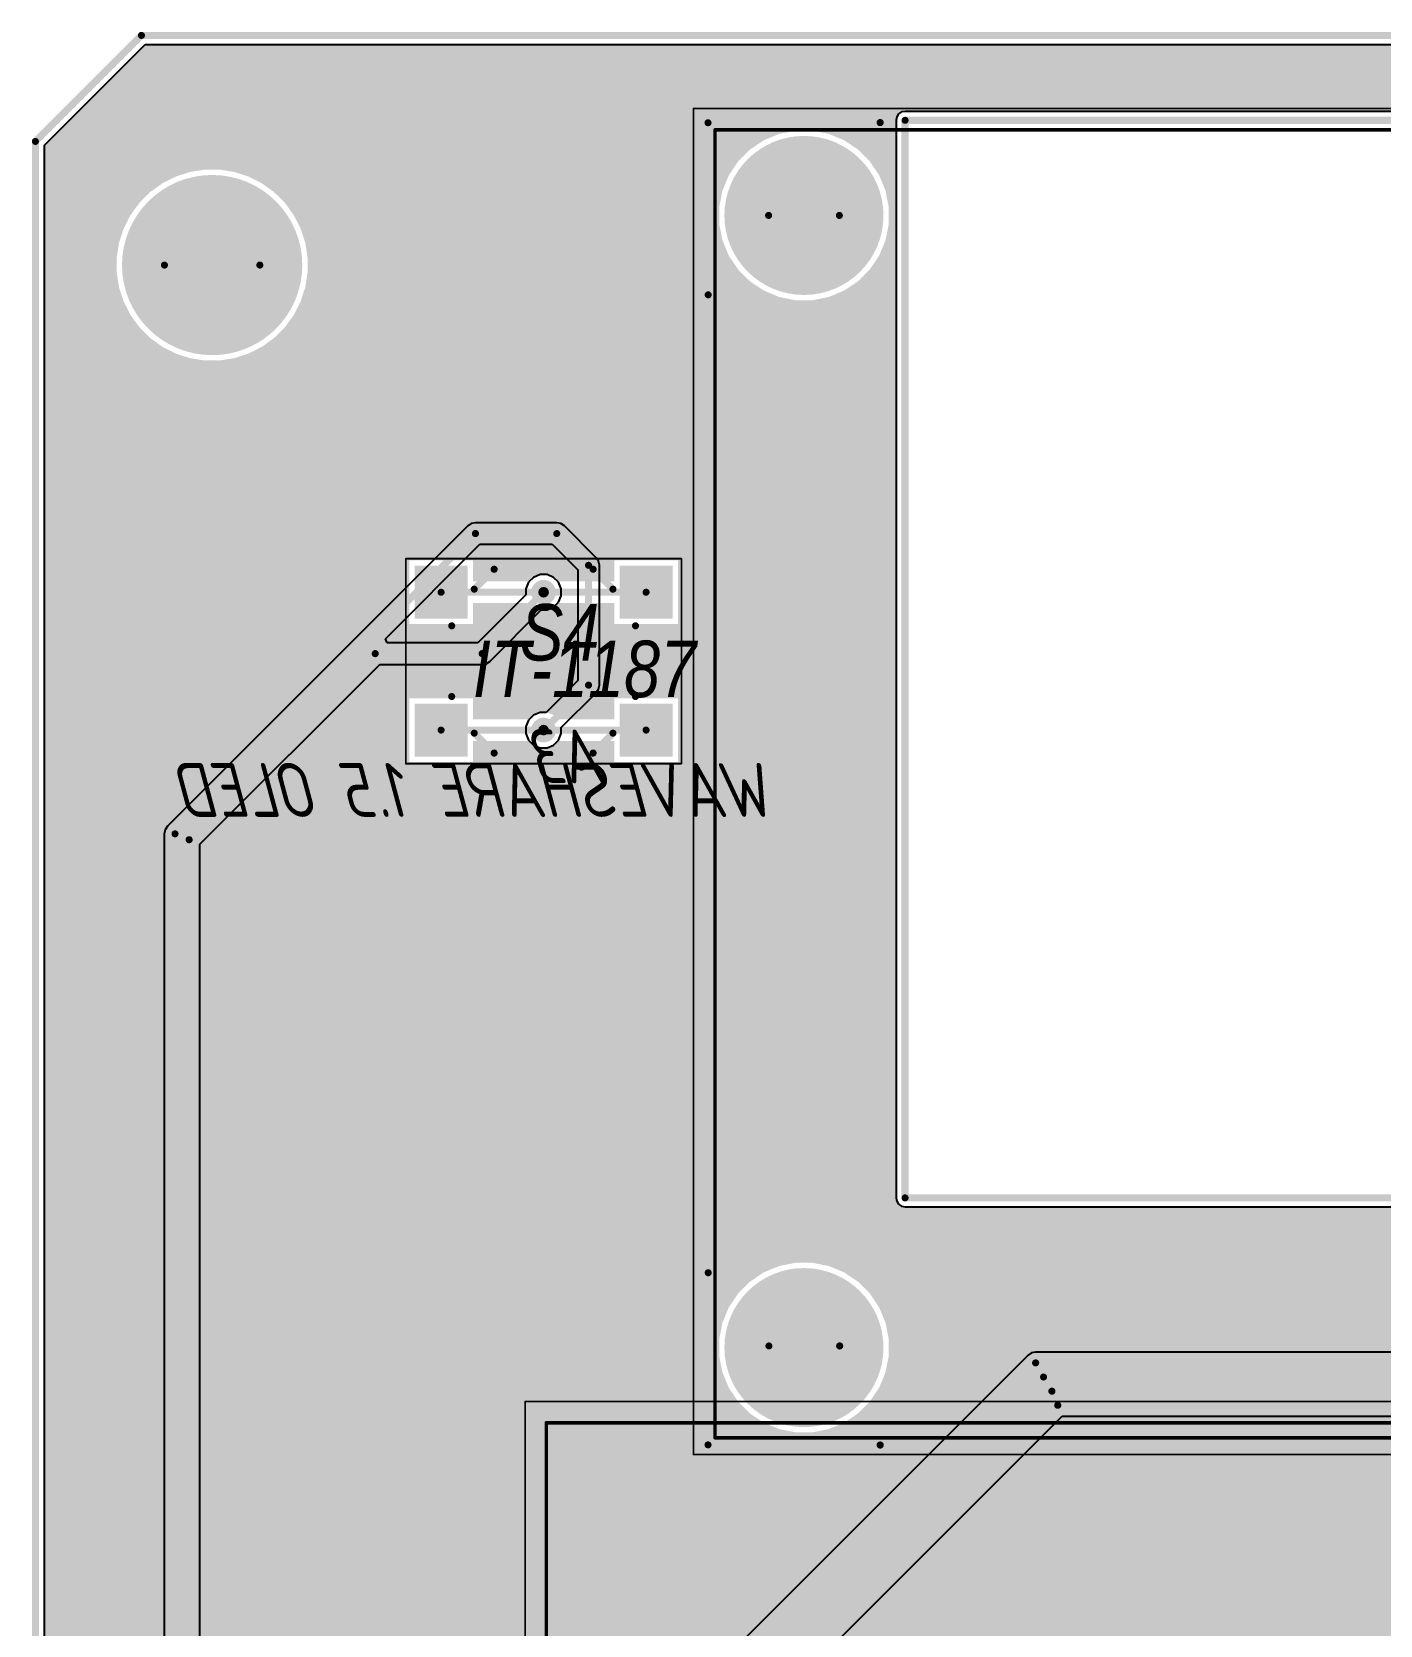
# Model space of a CAD drawing. Header units: inches. Extents: x 0 to 3.28, y 0 to 5.15.
# Drawn here: x 0 to 1.502, y 3.37 to 5.146 of the extents above; entities that cross this region are included whole.
import ezdxf

# ---------------------------------------------------------------- set-up
doc = ezdxf.new("R2010")
doc.units = ezdxf.units.IN
doc.header["$MEASUREMENT"] = 0
for name, color, linetype in [('Bottom Component Outline', 56, 'Continuous'), ('Bottom Courtyard', 56, 'Continuous'), ('Bottom Designator', 56, 'Continuous'), ('Bottom Layer', 5, 'Continuous'), ('Bottom Overlay', 54, 'Continuous'), ('Bottom Solder', 6, 'Continuous'), ('Bottom Value', 56, 'Continuous'), ('Mechanical 1', 6, 'Continuous'), ('Multi-Layer', 9, 'Continuous'), ('Pad Holes', 156, 'Continuous'), ('Top Courtyard', 56, 'Continuous'), ('Top Designator', 56, 'Continuous'), ('Top Layer', 1, 'Continuous'), ('Top Overlay', 2, 'Continuous'), ('Top Paste', 8, 'Continuous'), ('Top Solder', 216, 'Continuous'), ('Top Value', 56, 'Continuous'), ('Via Holes', 16, 'Continuous')]:
    doc.layers.add(name, color=color, linetype=linetype)
doc.styles.add('Arial Narrow_Italic', font='', dxfattribs={"height": 0.2})
doc.styles.add('GOST Type AU_Italic', font='', dxfattribs={"height": 0.2})
doc.styles.get('Arial Narrow_Italic').set_extended_font_data('Arial Narrow', italic=True)
doc.styles.get('GOST Type AU_Italic').set_extended_font_data('GOST Type AU', italic=True)

# ---------------------------------------------------------------- blocks, each defined once
blk = doc.blocks.new('___1187_5')
at = {"layer": 'Top Layer'}
for points in [[(-0.1417, 0.1043), (-0.0866, 0.1043), (-0.0866, 0.0492), (-0.1417, 0.0492)], [(0.0866, 0.1043), (0.1417, 0.1043), (0.1417, 0.0492), (0.0866, 0.0492)], [(-0.1417, -0.0492), (-0.0866, -0.0492), (-0.0866, -0.1043), (-0.1417, -0.1043)], [(0.0866, -0.0492), (0.1417, -0.0492), (0.1417, -0.1043), (0.0866, -0.1043)]]:
    blk.add_hatch(color=1, dxfattribs=at).paths.add_polyline_path(points)
at = {"layer": 'Top Paste'}
for points in [[(-0.1417, 0.1043), (-0.0866, 0.1043), (-0.0866, 0.0492), (-0.1417, 0.0492)], [(0.0866, 0.1043), (0.1417, 0.1043), (0.1417, 0.0492), (0.0866, 0.0492)], [(-0.1417, -0.0492), (-0.0866, -0.0492), (-0.0866, -0.1043), (-0.1417, -0.1043)], [(0.0866, -0.0492), (0.1417, -0.0492), (0.1417, -0.1043), (0.0866, -0.1043)]]:
    blk.add_hatch(color=8, dxfattribs=at).paths.add_polyline_path(points)
at = {"layer": 'Top Solder'}
for points in [[(-0.1437, 0.1063), (-0.0846, 0.1063), (-0.0846, 0.0472), (-0.1437, 0.0472)], [(0.0846, 0.1063), (0.1437, 0.1063), (0.1437, 0.0472), (0.0846, 0.0472)], [(-0.1437, -0.0472), (-0.0846, -0.0472), (-0.0846, -0.1063), (-0.1437, -0.1063)], [(0.0846, -0.0472), (0.1437, -0.0472), (0.1437, -0.1063), (0.0846, -0.1063)]]:
    blk.add_hatch(color=216, dxfattribs=at).paths.add_polyline_path(points)
at = {"layer": 'Top Courtyard', "const_width": 0.00197}
for points in [[(-0.1535, -0.1142), (-0.1535, 0.1142)], [(-0.1535, 0.1142), (0.1535, 0.1142)], [(0.1535, -0.1142), (0.1535, 0.1142)], [(-0.1535, -0.1142), (0.1535, -0.1142)]]:
    blk.add_lwpolyline(points, dxfattribs=at)
at = {"layer": 'Top Courtyard', "const_width": 0.000984}
for points in [[(-0.154, 0.1142, 1), (-0.1531, 0.1142, 1)], [(-0.154, 0.1142, 1), (-0.1531, 0.1142, 1)], [(0.1531, 0.1142, 1), (0.154, 0.1142, 1)], [(0.1531, 0.1142, 1), (0.154, 0.1142, 1)], [(-0.154, -0.1142, 1), (-0.1531, -0.1142, 1)], [(-0.154, -0.1142, 1), (-0.1531, -0.1142, 1)], [(0.1531, -0.1142, 1), (0.154, -0.1142, 1)], [(0.1531, -0.1142, 1), (0.154, -0.1142, 1)]]:
    blk.add_lwpolyline(points, format="xyb", close=True, dxfattribs=at)
at = {"layer": 'Top Overlay', "const_width": 0.00787}
for points in [[(-0.0773, 0.0802), (-0.0551, 0.1024)], [(-0.0551, 0.1024), (0.0551, 0.1024)], [(0.0551, 0.1024), (0.0773, 0.0802)], [(-0.1024, -0.0394), (-0.1024, 0.0394)], [(0.1024, -0.0394), (0.1024, 0.0394)], [(-0.0773, -0.0802), (-0.0551, -0.1024)], [(0.0551, -0.1024), (0.0773, -0.0802)], [(-0.0551, -0.1024), (0.0551, -0.1024)]]:
    blk.add_lwpolyline(points, dxfattribs=at)
at = {"layer": 'Top Overlay', "const_width": 0.00394}
for points in [[(-0.0571, 0.1024, 1), (-0.0531, 0.1024, 1)], [(-0.0571, 0.1024, 1), (-0.0531, 0.1024, 1)], [(0.0531, 0.1024, 1), (0.0571, 0.1024, 1)], [(0.0531, 0.1024, 1), (0.0571, 0.1024, 1)], [(-0.0792, 0.0802, 1), (-0.0753, 0.0802, 1)], [(0.0753, 0.0802, 1), (0.0792, 0.0802, 1)], [(-0.1043, 0.0394, 1), (-0.1004, 0.0394, 1)], [(0.1004, 0.0394, 1), (0.1043, 0.0394, 1)], [(-0.1043, -0.0394, 1), (-0.1004, -0.0394, 1)], [(0.1004, -0.0394, 1), (0.1043, -0.0394, 1)], [(-0.0792, -0.0802, 1), (-0.0753, -0.0802, 1)], [(0.0753, -0.0802, 1), (0.0792, -0.0802, 1)], [(-0.0571, -0.1024, 1), (-0.0531, -0.1024, 1)], [(-0.0571, -0.1024, 1), (-0.0531, -0.1024, 1)], [(0.0531, -0.1024, 1), (0.0571, -0.1024, 1)], [(0.0531, -0.1024, 1), (0.0571, -0.1024, 1)]]:
    blk.add_lwpolyline(points, format="xyb", close=True, dxfattribs=at)
at = {"layer": 'Top Designator', "style": 'Arial Narrow_Italic'}
blk.add_text('S4', height=0.06299, dxfattribs=at).set_placement((-0.0261, 0.0007))
at = {"layer": 'Top Value', "style": 'Arial Narrow_Italic'}
blk.add_text('IT-1187', height=0.06299, dxfattribs=at).set_placement((-0.0788, -0.0401))
blk = doc.blocks.new('1_5_OLED_B_12')
at = {"layer": 'Bottom Layer'}
h = blk.add_hatch(color=5, dxfattribs=at)
edge = h.paths.add_edge_path()
edge.add_arc((0.7776, 0.6308), 0.0866, 0, 360)
h = blk.add_hatch(color=5, dxfattribs=at)
edge = h.paths.add_edge_path()
edge.add_arc((0.7776, -0.6308), 0.0866, 0, 360)
at = {"layer": 'Bottom Solder'}
h = blk.add_hatch(color=6, dxfattribs=at)
edge = h.paths.add_edge_path()
edge.add_arc((0.7776, 0.6308), 0.0886, 0, 360)
h = blk.add_hatch(color=6, dxfattribs=at)
edge = h.paths.add_edge_path()
edge.add_arc((0.7776, -0.6308), 0.0886, 0, 360)
at = {"layer": 'Multi-Layer'}
h = blk.add_hatch(color=9, dxfattribs=at)
edge = h.paths.add_edge_path()
edge.add_arc((0.7776, 0.6308), 0.0866, 0, 360)
h = blk.add_hatch(color=9, dxfattribs=at)
edge = h.paths.add_edge_path()
edge.add_arc((0.7776, -0.6308), 0.0866, 0, 360)
at = {"layer": 'Pad Holes'}
h = blk.add_hatch(color=7, dxfattribs=at)
edge = h.paths.add_edge_path()
edge.add_arc((0.7776, 0.6308), 0.0433, 0, 360)
h = blk.add_hatch(color=7, dxfattribs=at)
edge = h.paths.add_edge_path()
edge.add_arc((0.7776, -0.6308), 0.0433, 0, 360)
at = {"layer": 'Top Layer'}
h = blk.add_hatch(color=1, dxfattribs=at)
edge = h.paths.add_edge_path()
edge.add_arc((0.7776, 0.6308), 0.0866, 0, 360)
h = blk.add_hatch(color=1, dxfattribs=at)
edge = h.paths.add_edge_path()
edge.add_arc((0.7776, -0.6308), 0.0866, 0, 360)
at = {"layer": 'Top Solder'}
h = blk.add_hatch(color=216, dxfattribs=at)
edge = h.paths.add_edge_path()
edge.add_arc((0.7776, 0.6308), 0.0886, 0, 360)
h = blk.add_hatch(color=216, dxfattribs=at)
edge = h.paths.add_edge_path()
edge.add_arc((0.7776, -0.6308), 0.0886, 0, 360)
at = {"layer": 'Bottom Component Outline', "const_width": 0.00394}
for points in [[(0.8766, 0.7313), (-0.8762, 0.7313)], [(0.8766, 0.7313), (0.8766, -0.7262)], [(0.8766, -0.7262), (-0.8762, -0.7262)]]:
    blk.add_lwpolyline(points, dxfattribs=at)
at = {"layer": 'Bottom Component Outline', "const_width": 0.00197}
for points in [[(0.8756, 0.7313, 1), (0.8776, 0.7313, 1)], [(0.8756, 0.7313, 1), (0.8776, 0.7313, 1)], [(0.8756, -0.7262, 1), (0.8776, -0.7262, 1)], [(0.8756, -0.7262, 1), (0.8776, -0.7262, 1)]]:
    blk.add_lwpolyline(points, format="xyb", close=True, dxfattribs=at)
at = {"layer": 'Bottom Courtyard', "const_width": 0.00197}
for points in [[(0.9006, 0.75), (-1.0669, 0.75)], [(0.9006, -0.75), (0.9006, 0.75)], [(0.9006, -0.75), (-1.0669, -0.75)]]:
    blk.add_lwpolyline(points, dxfattribs=at)
at = {"layer": 'Bottom Courtyard', "const_width": 0.000984}
for points in [[(0.9001, 0.75, 1), (0.9011, 0.75, 1)], [(0.9001, 0.75, 1), (0.9011, 0.75, 1)], [(0.9001, -0.75, 1), (0.9011, -0.75, 1)], [(0.9001, -0.75, 1), (0.9011, -0.75, 1)]]:
    blk.add_lwpolyline(points, format="xyb", close=True, dxfattribs=at)
at = {"layer": 'Bottom Overlay', "const_width": 0.00787}
for points in [[(0.8844, 0.7392), (0.6927, 0.7394)], [(0.8844, 0.7392), (0.8843, 0.5474)], [(0.8844, -0.7341), (0.8843, -0.5423)], [(0.8844, -0.7341), (0.6927, -0.7343)]]:
    blk.add_lwpolyline(points, dxfattribs=at)
at = {"layer": 'Bottom Overlay', "const_width": 0.00394}
for points in [[(0.6907, 0.7394, 1), (0.6947, 0.7394, 1)], [(0.8825, 0.7392, 1), (0.8864, 0.7392, 1)], [(0.8825, 0.7392, 1), (0.8864, 0.7392, 1)], [(0.8823, 0.5474, 1), (0.8862, 0.5474, 1)], [(0.8823, -0.5423, 1), (0.8862, -0.5423, 1)], [(0.6907, -0.7343, 1), (0.6947, -0.7343, 1)], [(0.8825, -0.7341, 1), (0.8864, -0.7341, 1)], [(0.8825, -0.7341, 1), (0.8864, -0.7341, 1)]]:
    blk.add_lwpolyline(points, format="xyb", close=True, dxfattribs=at)
at = {"layer": 'Bottom Designator', "style": 'GOST Type AU_Italic', "text_generation_flag": 2}
blk.add_text('A3', height=0.06, rotation=180, dxfattribs=at).set_placement((0.9955, 0.002))
at = {"layer": 'Bottom Value', "style": 'GOST Type AU_Italic', "text_generation_flag": 2}
blk.add_text('WAVESHARE 1.5 OLED', height=0.06, rotation=180, dxfattribs=at).set_placement((0.8064, 0.0394))
blk = doc.blocks.new('LD19_B_13')
at = {"layer": 'Bottom Component Outline', "const_width": 0.00394}
for points in [[(-1.062, 1.062), (1.062, 1.062)], [(-1.062, -0.7598), (-1.062, 1.062)]]:
    blk.add_lwpolyline(points, dxfattribs=at)
at = {"layer": 'Bottom Component Outline', "const_width": 0.00197}
blk.add_lwpolyline([(-1.063, 1.062, 1), (-1.061, 1.062, 1)], format="xyb", close=True, dxfattribs=at)
blk.add_lwpolyline([(-1.063, 1.062, 1), (-1.061, 1.062, 1)], format="xyb", close=True, dxfattribs=at)
at = {"layer": 'Bottom Courtyard', "const_width": 0.00197}
for points in [[(-1.0856, -0.8898), (-1.0856, 1.0856)], [(-1.0856, 1.0856), (1.0856, 1.0856)]]:
    blk.add_lwpolyline(points, dxfattribs=at)
at = {"layer": 'Bottom Courtyard', "const_width": 0.000984}
blk.add_lwpolyline([(-1.0861, 1.0856, 1), (-1.0851, 1.0856, 1)], format="xyb", close=True, dxfattribs=at)
blk.add_lwpolyline([(-1.0861, 1.0856, 1), (-1.0851, 1.0856, 1)], format="xyb", close=True, dxfattribs=at)

msp = doc.modelspace()

# ---------------------------------------------------------------- hatches: boundary and pattern name
at = {"layer": 'Bottom Layer'}
h = msp.add_hatch(color=5, dxfattribs=at)
edge = h.paths.add_edge_path()
edge.add_arc((0.2008, 4.8858), 0.0984, 0, 360)
h = msp.add_hatch(color=5, dxfattribs=at)
edge = h.paths.add_edge_path()
edge.add_arc((0.57, 4.5212), 0.0118, 0, 360)
h = msp.add_hatch(color=5, dxfattribs=at)
edge = h.paths.add_edge_path()
edge.add_arc((0.57, 4.3676), 0.0118, 0, 360)
at = {"layer": 'Bottom Solder'}
h = msp.add_hatch(color=6, dxfattribs=at)
edge = h.paths.add_edge_path()
edge.add_arc((0.2008, 4.8858), 0.1004, 0, 360)
h = msp.add_hatch(color=6, dxfattribs=at)
edge = h.paths.add_edge_path()
edge.add_arc((0.57, 4.5212), 0.0138, 0, 360)
h = msp.add_hatch(color=6, dxfattribs=at)
edge = h.paths.add_edge_path()
edge.add_arc((0.57, 4.3676), 0.0138, 0, 360)
at = {"layer": 'Multi-Layer'}
h = msp.add_hatch(color=9, dxfattribs=at)
edge = h.paths.add_edge_path()
edge.add_arc((0.2008, 4.8858), 0.0984, 0, 360)
at = {"layer": 'Pad Holes'}
h = msp.add_hatch(color=7, dxfattribs=at)
edge = h.paths.add_edge_path()
edge.add_arc((0.2008, 4.8858), 0.0531, 0, 360)
at = {"layer": 'Top Layer'}
h = msp.add_hatch(color=1, dxfattribs=at)
h.paths.add_polyline_path([(3.2616, 5.0195), (3.2616, 0.1262), (3.1494, 0.014), (0.1262, 0.014), (0.014, 0.1262), (0.014, 5.0195), (0.1262, 5.1317), (3.1494, 5.1317)])
h.paths.add_polyline_path([(2.8071, 5.0423), (2.7362, 5.0423), (2.7362, 5.027), (2.5787, 5.027), (2.5787, 5.0423), (2.5079, 5.0423), (2.5079, 4.9773), (2.5029, 4.9763), (2.4989, 4.9859), (2.4886, 5.0013), (2.4754, 5.0145), (2.4599, 5.0248), (2.4427, 5.032), (2.4245, 5.0356), (2.4059, 5.0356), (2.3876, 5.032), (2.3704, 5.0248), (2.3549, 5.0145), (2.3418, 5.0013), (2.3314, 4.9859), (2.3243, 4.9687), (2.3207, 4.9504), (2.3207, 4.9318), (2.3243, 4.9135), (2.3314, 4.8963), (2.3418, 4.8809), (2.3549, 4.8677), (2.3704, 4.8574), (2.3876, 4.8502), (2.4059, 4.8466), (2.4245, 4.8466), (2.4427, 4.8502), (2.4599, 4.8574), (2.4754, 4.8677), (2.4886, 4.8809), (2.4989, 4.8963), (2.506, 4.9135), (2.5097, 4.9318), (2.5097, 4.9504), (2.5063, 4.9671), (2.5091, 4.9707), (2.5103, 4.9715), (2.5787, 4.9715), (2.5787, 4.9868), (2.7362, 4.9868), (2.7362, 4.9715), (2.8071, 4.9715)], flags=0)
h.paths.add_polyline_path([(2.8071, 4.8888), (2.7362, 4.8888), (2.7362, 4.8654), (2.5787, 4.8654), (2.5787, 4.8888), (2.5079, 4.8888), (2.5079, 4.8179), (2.5787, 4.8179), (2.5787, 4.8413), (2.7362, 4.8413), (2.7362, 4.8179), (2.8071, 4.8179), (2.8071, 4.8386), (2.8121, 4.8402), (2.8156, 4.8367), (2.8229, 4.8337), (2.8307, 4.8337), (2.8379, 4.8367), (2.8435, 4.8422), (2.8465, 4.8494), (2.8465, 4.8573), (2.8435, 4.8645), (2.8379, 4.87), (2.8307, 4.873), (2.8229, 4.873), (2.8156, 4.87), (2.8121, 4.8665), (2.8071, 4.8681)], flags=0)
h.paths.add_polyline_path([(0.8694, 5.0356), (0.8507, 5.0356), (0.8325, 5.032), (0.8153, 5.0248), (0.7998, 5.0145), (0.7867, 5.0013), (0.7763, 4.9859), (0.7692, 4.9687), (0.7656, 4.9504), (0.7656, 4.9318), (0.7692, 4.9135), (0.7763, 4.8963), (0.7867, 4.8809), (0.7998, 4.8677), (0.8153, 4.8574), (0.8325, 4.8502), (0.8507, 4.8466), (0.8694, 4.8466), (0.8876, 4.8502), (0.9048, 4.8574), (0.9203, 4.8677), (0.9334, 4.8809), (0.9438, 4.8963), (0.9509, 4.9135), (0.9545, 4.9318), (0.9545, 4.9504), (0.9509, 4.9687), (0.9438, 4.9859), (0.9334, 5.0013), (0.9203, 5.0145), (0.9048, 5.0248), (0.8876, 5.032)], flags=0)
h.paths.add_polyline_path([(3.0832, 4.9921), (3.0664, 4.9921), (3.0499, 4.9895), (3.034, 4.9843), (3.0191, 4.9767), (3.0056, 4.9669), (2.9937, 4.9551), (2.9839, 4.9415), (2.9763, 4.9266), (2.9711, 4.9107), (2.9685, 4.8942), (2.9685, 4.8775), (2.9711, 4.8609), (2.9763, 4.845), (2.9839, 4.8301), (2.9937, 4.8166), (3.0056, 4.8047), (3.0191, 4.7949), (3.034, 4.7873), (3.0499, 4.7821), (3.0664, 4.7795), (3.0832, 4.7795), (3.0997, 4.7821), (3.1156, 4.7873), (3.1305, 4.7949), (3.1441, 4.8047), (3.1559, 4.8166), (3.1657, 4.8301), (3.1733, 4.845), (3.1785, 4.8609), (3.1811, 4.8775), (3.1811, 4.8942), (3.1785, 4.9107), (3.1733, 4.9266), (3.1657, 4.9415), (3.1559, 4.9551), (3.1441, 4.9669), (3.1305, 4.9767), (3.1156, 4.9843), (3.0997, 4.9895)], flags=0)
h.paths.add_polyline_path([(0.2092, 4.9921), (0.1924, 4.9921), (0.1759, 4.9895), (0.16, 4.9843), (0.1451, 4.9767), (0.1315, 4.9669), (0.1197, 4.9551), (0.1099, 4.9415), (0.1023, 4.9266), (0.0971, 4.9107), (0.0945, 4.8942), (0.0945, 4.8775), (0.0971, 4.8609), (0.1023, 4.845), (0.1099, 4.8301), (0.1197, 4.8166), (0.1315, 4.8047), (0.1451, 4.7949), (0.16, 4.7873), (0.1759, 4.7821), (0.1924, 4.7795), (0.2092, 4.7795), (0.2257, 4.7821), (0.2416, 4.7873), (0.2565, 4.7949), (0.27, 4.8047), (0.2819, 4.8166), (0.2917, 4.8301), (0.2993, 4.845), (0.3045, 4.8609), (0.3071, 4.8775), (0.3071, 4.8942), (0.3045, 4.9107), (0.2993, 4.9266), (0.2917, 4.9415), (0.2819, 4.9551), (0.27, 4.9669), (0.2565, 4.9767), (0.2416, 4.9843), (0.2257, 4.9895)], flags=0)
h.paths.add_polyline_path([(2.8071, 4.5566), (2.7362, 4.5566), (2.7362, 4.5412), (2.5787, 4.5412), (2.5787, 4.5566), (2.5079, 4.5566), (2.5079, 4.4857), (2.5787, 4.4857), (2.5787, 4.5011), (2.7362, 4.5011), (2.7362, 4.4857), (2.7516, 4.4857), (2.7516, 4.4518), (2.752, 4.4498), (2.752, 4.4479), (2.7527, 4.446), (2.7531, 4.4441), (2.7542, 4.4424), (2.755, 4.4406), (2.7564, 4.4392), (2.7575, 4.4376), (2.7591, 4.4365), (2.7605, 4.4351), (2.7623, 4.4343), (2.764, 4.4332), (2.7659, 4.4328), (2.7677, 4.4321), (2.7697, 4.4321), (2.7717, 4.4317), (2.7736, 4.4321), (2.7756, 4.4321), (2.7774, 4.4328), (2.7793, 4.4332), (2.781, 4.4343), (2.7828, 4.4351), (2.7842, 4.4365), (2.7858, 4.4376), (2.7869, 4.4392), (2.7883, 4.4406), (2.7891, 4.4424), (2.7902, 4.4441), (2.7906, 4.446), (2.7913, 4.4479), (2.7913, 4.4498), (2.7917, 4.4518), (2.7917, 4.4857), (2.8071, 4.4857)], flags=0)
h.paths.add_polyline_path([(0.7196, 4.5566), (0.6487, 4.5566), (0.6487, 4.5332), (0.5858, 4.5332), (0.5812, 4.5378), (0.5739, 4.5408), (0.5661, 4.5408), (0.5588, 4.5378), (0.5542, 4.5332), (0.4913, 4.5332), (0.4913, 4.5566), (0.4204, 4.5566), (0.4204, 4.4857), (0.4913, 4.4857), (0.4913, 4.5091), (0.5542, 4.5091), (0.5588, 4.5045), (0.5661, 4.5015), (0.5739, 4.5015), (0.5812, 4.5045), (0.5858, 4.5091), (0.6487, 4.5091), (0.6487, 4.4857), (0.7196, 4.4857)], flags=0)
h.paths.add_polyline_path([(2.8071, 4.4031), (2.7362, 4.4031), (2.7362, 4.3797), (2.5787, 4.3797), (2.5787, 4.4031), (2.5079, 4.4031), (2.5079, 4.3322), (2.5787, 4.3322), (2.5787, 4.3556), (2.7362, 4.3556), (2.7362, 4.3322), (2.8071, 4.3322), (2.8071, 4.3529), (2.8121, 4.3545), (2.8156, 4.3509), (2.8229, 4.3479), (2.8307, 4.3479), (2.8379, 4.3509), (2.8435, 4.3565), (2.8465, 4.3637), (2.8465, 4.3715), (2.8435, 4.3788), (2.8379, 4.3843), (2.8307, 4.3873), (2.8229, 4.3873), (2.8156, 4.3843), (2.8121, 4.3808), (2.8071, 4.3823)], flags=0)
h.paths.add_polyline_path([(0.7196, 4.4031), (0.6487, 4.4031), (0.6487, 4.3797), (0.5858, 4.3797), (0.5812, 4.3843), (0.5739, 4.3873), (0.5661, 4.3873), (0.5588, 4.3843), (0.5542, 4.3797), (0.4913, 4.3797), (0.4913, 4.4031), (0.4204, 4.4031), (0.4204, 4.3322), (0.4913, 4.3322), (0.4913, 4.3556), (0.5542, 4.3556), (0.5588, 4.3509), (0.5661, 4.3479), (0.5739, 4.3479), (0.5812, 4.3509), (0.5858, 4.3556), (0.6487, 4.3556), (0.6487, 4.3322), (0.7196, 4.3322)], flags=0)
h.paths.add_polyline_path([(2.8071, 4.0709), (2.7362, 4.0709), (2.7362, 4.0555), (2.5787, 4.0555), (2.5787, 4.0709), (2.5079, 4.0709), (2.5079, 4), (2.5787, 4), (2.5787, 4.0154), (2.7362, 4.0154), (2.7362, 4), (2.7516, 4), (2.7516, 3.966), (2.752, 3.9641), (2.752, 3.9621), (2.7527, 3.9603), (2.7531, 3.9584), (2.7542, 3.9567), (2.755, 3.9549), (2.7564, 3.9535), (2.7575, 3.9519), (2.7591, 3.9508), (2.7605, 3.9494), (2.7623, 3.9486), (2.764, 3.9475), (2.7659, 3.9471), (2.7677, 3.9464), (2.7697, 3.9464), (2.7717, 3.946), (2.7736, 3.9464), (2.7756, 3.9464), (2.7774, 3.9471), (2.7793, 3.9475), (2.781, 3.9486), (2.7828, 3.9494), (2.7842, 3.9508), (2.7858, 3.9519), (2.7869, 3.9535), (2.7883, 3.9549), (2.7891, 3.9567), (2.7902, 3.9584), (2.7906, 3.9603), (2.7913, 3.9621), (2.7913, 3.9641), (2.7917, 3.966), (2.7917, 4), (2.8071, 4)], flags=0)
h.paths.add_polyline_path([(2.8071, 3.9173), (2.7362, 3.9173), (2.7362, 3.8939), (2.5787, 3.8939), (2.5787, 3.9173), (2.5079, 3.9173), (2.5079, 3.8465), (2.5787, 3.8465), (2.5787, 3.8698), (2.7362, 3.8698), (2.7362, 3.8465), (2.8071, 3.8465), (2.8071, 3.8672), (2.8121, 3.8687), (2.8156, 3.8652), (2.8229, 3.8622), (2.8307, 3.8622), (2.8379, 3.8652), (2.8435, 3.8707), (2.8465, 3.878), (2.8465, 3.8858), (2.8435, 3.893), (2.8379, 3.8986), (2.8307, 3.9016), (2.8229, 3.9016), (2.8156, 3.8986), (2.8121, 3.895), (2.8071, 3.8966)], flags=0)
h.paths.add_polyline_path([(2.3033, 5.0571), (0.9726, 5.0571), (0.9688, 5.0564), (0.9655, 5.0542), (0.9634, 5.0509), (0.9626, 5.0471), (0.9626, 3.8463), (0.9634, 3.8425), (0.9655, 3.8392), (0.9688, 3.837), (0.9726, 3.8363), (2.3033, 3.8363), (2.3072, 3.837), (2.3104, 3.8392), (2.3126, 3.8425), (2.3134, 3.8463), (2.3134, 5.0471), (2.3126, 5.0509), (2.3104, 5.0542), (2.3072, 5.0564)], flags=0)
h.paths.add_polyline_path([(2.4245, 3.774), (2.4059, 3.774), (2.3876, 3.7704), (2.3704, 3.7633), (2.3549, 3.7529), (2.3418, 3.7398), (2.3314, 3.7243), (2.3243, 3.7071), (2.3207, 3.6888), (2.3207, 3.6702), (2.3243, 3.652), (2.3314, 3.6348), (2.3418, 3.6193), (2.3549, 3.6061), (2.3704, 3.5958), (2.3876, 3.5887), (2.4059, 3.585), (2.4245, 3.585), (2.4427, 3.5887), (2.4599, 3.5958), (2.4754, 3.6061), (2.4886, 3.6193), (2.4989, 3.6348), (2.506, 3.652), (2.5097, 3.6702), (2.5097, 3.6888), (2.506, 3.7071), (2.4989, 3.7243), (2.4886, 3.7398), (2.4754, 3.7529), (2.4599, 3.7633), (2.4427, 3.7704)], flags=0)
h.paths.add_polyline_path([(0.8694, 3.774), (0.8507, 3.774), (0.8325, 3.7704), (0.8153, 3.7633), (0.7998, 3.7529), (0.7867, 3.7398), (0.7763, 3.7243), (0.7692, 3.7071), (0.7656, 3.6888), (0.7656, 3.6702), (0.7692, 3.652), (0.7763, 3.6348), (0.7867, 3.6193), (0.7998, 3.6061), (0.8153, 3.5958), (0.8325, 3.5887), (0.8507, 3.585), (0.8694, 3.585), (0.8876, 3.5887), (0.9048, 3.5958), (0.9203, 3.6061), (0.9334, 3.6193), (0.9438, 3.6348), (0.9509, 3.652), (0.9545, 3.6702), (0.9545, 3.6888), (0.9509, 3.7071), (0.9438, 3.7243), (0.9334, 3.7398), (0.9203, 3.7529), (0.9048, 3.7633), (0.8876, 3.7704)], flags=0)
h.paths.add_polyline_path([(1.6434, 3.5613), (1.6266, 3.5613), (1.6101, 3.5587), (1.5942, 3.5535), (1.5793, 3.5459), (1.5658, 3.5361), (1.5539, 3.5242), (1.5441, 3.5107), (1.5365, 3.4958), (1.5313, 3.4799), (1.5287, 3.4634), (1.5287, 3.4466), (1.5313, 3.4301), (1.5365, 3.4142), (1.5441, 3.3993), (1.5539, 3.3858), (1.5658, 3.3739), (1.5793, 3.3641), (1.5942, 3.3565), (1.6101, 3.3513), (1.6266, 3.3487), (1.6434, 3.3487), (1.6599, 3.3513), (1.6758, 3.3565), (1.6907, 3.3641), (1.7042, 3.3739), (1.7161, 3.3858), (1.7259, 3.3993), (1.7335, 3.4142), (1.7387, 3.4301), (1.7413, 3.4466), (1.7413, 3.4634), (1.7387, 3.4799), (1.7335, 3.4958), (1.7259, 3.5107), (1.7161, 3.5242), (1.7042, 3.5361), (1.6907, 3.5459), (1.6758, 3.5535), (1.6599, 3.5587)], flags=0)
h.paths.add_polyline_path([(2.1906, 3.3287), (1.085, 3.3287), (1.0845, 3.3286), (1.084, 3.3287), (1.0611, 3.3264), (1.0606, 3.3263), (1.0601, 3.3263), (1.0376, 3.3218), (1.0371, 3.3216), (1.0366, 3.3215), (1.0146, 3.3149), (1.0142, 3.3146), (1.0137, 3.3145), (0.9924, 3.3057), (0.992, 3.3054), (0.9915, 3.3053), (0.9713, 3.2945), (0.9709, 3.2941), (0.9704, 3.294), (0.9513, 3.2812), (0.951, 3.2808), (0.9505, 3.2806), (0.9327, 3.266), (0.9324, 3.2656), (0.932, 3.2653), (0.9158, 3.2491), (0.9155, 3.2487), (0.9151, 3.2484), (0.9005, 3.2306), (0.9003, 3.2301), (0.8999, 3.2298), (0.8871, 3.2107), (0.887, 3.2102), (0.8866, 3.2098), (0.8758, 3.1896), (0.8757, 3.1891), (0.8754, 3.1887), (0.8666, 3.1674), (0.8665, 3.1669), (0.8662, 3.1665), (0.8596, 3.1445), (0.8595, 3.144), (0.8593, 3.1435), (0.8548, 3.121), (0.8548, 3.1205), (0.8547, 3.12), (0.8524, 3.0971), (0.8525, 3.0966), (0.8524, 3.0961), (0.8524, 3.0846), (0.8524, 2.002), (0.8524, 1.9905), (0.8525, 1.99), (0.8524, 1.9895), (0.8547, 1.9666), (0.8548, 1.9661), (0.8548, 1.9656), (0.8593, 1.9431), (0.8595, 1.9426), (0.8596, 1.9421), (0.8662, 1.9201), (0.8665, 1.9197), (0.8666, 1.9192), (0.8754, 1.898), (0.8757, 1.8975), (0.8758, 1.8971), (0.8866, 1.8768), (0.887, 1.8764), (0.8871, 1.8759), (0.8999, 1.8568), (0.9003, 1.8565), (0.9005, 1.856), (0.9151, 1.8383), (0.9155, 1.8379), (0.9158, 1.8375), (0.932, 1.8213), (0.9324, 1.821), (0.9327, 1.8206), (0.9505, 1.806), (0.951, 1.8058), (0.9513, 1.8054), (0.9704, 1.7927), (0.9709, 1.7925), (0.9713, 1.7921), (0.9915, 1.7813), (0.992, 1.7812), (0.9924, 1.7809), (1.0137, 1.7721), (1.0142, 1.772), (1.0146, 1.7718), (1.0366, 1.7651), (1.0371, 1.765), (1.0376, 1.7648), (1.0601, 1.7604), (1.0606, 1.7604), (1.0611, 1.7602), (1.084, 1.758), (1.0845, 1.758), (1.085, 1.7579), (2.1906, 1.7579), (2.1911, 1.758), (2.1916, 1.758), (2.2145, 1.7602), (2.215, 1.7604), (2.2155, 1.7604), (2.238, 1.7648), (2.2385, 1.765), (2.239, 1.7651), (2.261, 1.7718), (2.2614, 1.772), (2.2619, 1.7721), (2.2832, 1.7809), (2.2836, 1.7812), (2.284, 1.7813), (2.3043, 1.7921), (2.3047, 1.7925), (2.3052, 1.7927), (2.3243, 1.8054), (2.3246, 1.8058), (2.3251, 1.806), (2.3428, 1.8206), (2.3432, 1.821), (2.3436, 1.8213), (2.3598, 1.8375), (2.3601, 1.8379), (2.3605, 1.8383), (2.3751, 1.856), (2.3753, 1.8565), (2.3757, 1.8568), (2.3884, 1.8759), (2.3886, 1.8764), (2.389, 1.8768), (2.3998, 1.8971), (2.3999, 1.8975), (2.4002, 1.898), (2.409, 1.9192), (2.4091, 1.9197), (2.4093, 1.9201), (2.416, 1.9421), (2.4161, 1.9426), (2.4163, 1.9431), (2.4207, 1.9656), (2.4207, 1.9661), (2.4209, 1.9666), (2.4231, 1.9895), (2.4231, 1.99), (2.4232, 1.9905), (2.4232, 2.002), (2.4232, 3.0846), (2.4232, 3.0961), (2.4231, 3.0966), (2.4231, 3.0971), (2.4209, 3.12), (2.4207, 3.1205), (2.4207, 3.121), (2.4163, 3.1435), (2.4161, 3.144), (2.416, 3.1445), (2.4093, 3.1665), (2.4091, 3.1669), (2.409, 3.1674), (2.4002, 3.1887), (2.3999, 3.1891), (2.3998, 3.1896), (2.389, 3.2098), (2.3886, 3.2102), (2.3884, 3.2107), (2.3757, 3.2298), (2.3753, 3.2301), (2.3751, 3.2306), (2.3605, 3.2484), (2.3601, 3.2487), (2.3598, 3.2491), (2.3436, 3.2653), (2.3432, 3.2656), (2.3428, 3.266), (2.3251, 3.2806), (2.3246, 3.2808), (2.3243, 3.2812), (2.3052, 3.294), (2.3047, 3.2941), (2.3043, 3.2945), (2.284, 3.3053), (2.2836, 3.3054), (2.2832, 3.3057), (2.2619, 3.3145), (2.2614, 3.3146), (2.261, 3.3149), (2.239, 3.3215), (2.2385, 3.3216), (2.238, 3.3218), (2.2155, 3.3263), (2.215, 3.3263), (2.2145, 3.3264), (2.1916, 3.3287), (2.1911, 3.3286)], flags=0)
h.paths.add_polyline_path([(2.5646, 2.3047), (2.5479, 2.3047), (2.5314, 2.3021), (2.5155, 2.2969), (2.5005, 2.2893), (2.487, 2.2795), (2.4752, 2.2677), (2.4653, 2.2541), (2.4577, 2.2392), (2.4526, 2.2233), (2.45, 2.2068), (2.45, 2.1901), (2.4526, 2.1735), (2.4577, 2.1576), (2.4653, 2.1427), (2.4752, 2.1292), (2.487, 2.1173), (2.5005, 2.1075), (2.5155, 2.0999), (2.5314, 2.0947), (2.5479, 2.0921), (2.5646, 2.0921), (2.5812, 2.0947), (2.5971, 2.0999), (2.612, 2.1075), (2.6255, 2.1173), (2.6373, 2.1292), (2.6472, 2.1427), (2.6548, 2.1576), (2.6599, 2.1735), (2.6626, 2.1901), (2.6626, 2.2068), (2.6599, 2.2233), (2.6548, 2.2392), (2.6472, 2.2541), (2.6373, 2.2677), (2.6255, 2.2795), (2.612, 2.2893), (2.5971, 2.2969), (2.5812, 2.3021)], flags=0)
h.paths.add_polyline_path([(0.7221, 2.3047), (0.7054, 2.3047), (0.6888, 2.3021), (0.6729, 2.2969), (0.658, 2.2893), (0.6445, 2.2795), (0.6327, 2.2677), (0.6228, 2.2541), (0.6152, 2.2392), (0.6101, 2.2233), (0.6074, 2.2068), (0.6074, 2.1901), (0.6101, 2.1735), (0.6152, 2.1576), (0.6228, 2.1427), (0.6327, 2.1292), (0.6445, 2.1173), (0.658, 2.1075), (0.6729, 2.0999), (0.6888, 2.0947), (0.7054, 2.0921), (0.7221, 2.0921), (0.7386, 2.0947), (0.7545, 2.0999), (0.7695, 2.1075), (0.783, 2.1173), (0.7948, 2.1292), (0.8047, 2.1427), (0.8123, 2.1576), (0.8174, 2.1735), (0.82, 2.1901), (0.82, 2.2068), (0.8174, 2.2233), (0.8123, 2.2392), (0.8047, 2.2541), (0.7948, 2.2677), (0.783, 2.2795), (0.7695, 2.2893), (0.7545, 2.2969), (0.7386, 2.3021)], flags=0)
h.paths.add_polyline_path([(2.4335, 1.626), (2.4149, 1.626), (2.3967, 1.6224), (2.3795, 1.6152), (2.364, 1.6049), (2.3508, 1.5917), (2.3405, 1.5763), (2.3334, 1.5591), (2.3297, 1.5408), (2.3297, 1.5222), (2.3334, 1.5039), (2.3405, 1.4867), (2.3508, 1.4713), (2.364, 1.4581), (2.3795, 1.4478), (2.3967, 1.4406), (2.4149, 1.437), (2.4335, 1.437), (2.4518, 1.4406), (2.469, 1.4478), (2.4844, 1.4581), (2.4976, 1.4713), (2.5079, 1.4867), (2.5151, 1.5039), (2.5187, 1.5222), (2.5187, 1.5408), (2.5151, 1.5591), (2.5079, 1.5763), (2.4976, 1.5917), (2.4844, 1.6049), (2.469, 1.6152), (2.4518, 1.6224)], flags=0)
h.paths.add_polyline_path([(1.528, 1.5945), (1.5094, 1.5945), (1.4911, 1.5909), (1.4739, 1.5837), (1.4585, 1.5734), (1.4453, 1.5602), (1.435, 1.5448), (1.4278, 1.5276), (1.4242, 1.5093), (1.4242, 1.4907), (1.4278, 1.4724), (1.435, 1.4552), (1.4453, 1.4398), (1.4585, 1.4266), (1.4739, 1.4163), (1.4911, 1.4091), (1.5094, 1.4055), (1.528, 1.4055), (1.5463, 1.4091), (1.5635, 1.4163), (1.5789, 1.4266), (1.5913, 1.439), (1.5963, 1.4379), (1.5963, 1.4272), (1.5969, 1.4241), (1.5987, 1.4215), (1.6013, 1.4197), (1.6043, 1.4191), (1.6732, 1.4191), (1.6763, 1.4197), (1.6789, 1.4215), (1.7626, 1.5051), (1.7643, 1.5078), (1.7649, 1.5108), (1.7643, 1.5139), (1.7626, 1.5165), (1.6986, 1.5805), (1.696, 1.5822), (1.6929, 1.5828), (1.6898, 1.5822), (1.6872, 1.5805), (1.6179, 1.5112), (1.6125, 1.5128), (1.6096, 1.5276), (1.6024, 1.5448), (1.5921, 1.5602), (1.5789, 1.5734), (1.5635, 1.5837), (1.5463, 1.5909)], flags=0)
h.paths.add_polyline_path([(1.528, 0.6102), (1.5094, 0.6102), (1.4911, 0.6066), (1.4739, 0.5995), (1.4585, 0.5891), (1.4453, 0.576), (1.435, 0.5605), (1.4278, 0.5433), (1.4242, 0.5251), (1.4242, 0.5064), (1.4278, 0.4882), (1.435, 0.471), (1.4453, 0.4555), (1.4585, 0.4424), (1.4739, 0.432), (1.4911, 0.4249), (1.5094, 0.4213), (1.528, 0.4213), (1.5463, 0.4249), (1.5635, 0.432), (1.5789, 0.4424), (1.5921, 0.4555), (1.6024, 0.471), (1.6096, 0.4882), (1.6132, 0.5064), (1.6132, 0.5251), (1.6096, 0.5433), (1.6024, 0.5605), (1.5921, 0.576), (1.5789, 0.5891), (1.5635, 0.5995), (1.5463, 0.6066)], flags=0)
h.paths.add_polyline_path([(3.0832, 0.3071), (3.0664, 0.3071), (3.0499, 0.3045), (3.034, 0.2993), (3.0191, 0.2917), (3.0056, 0.2819), (2.9937, 0.27), (2.9839, 0.2565), (2.9763, 0.2416), (2.9711, 0.2257), (2.9685, 0.2092), (2.9685, 0.1924), (2.9711, 0.1759), (2.9763, 0.16), (2.9839, 0.1451), (2.9937, 0.1315), (3.0056, 0.1197), (3.0191, 0.1099), (3.034, 0.1023), (3.0499, 0.0971), (3.0664, 0.0945), (3.0832, 0.0945), (3.0997, 0.0971), (3.1156, 0.1023), (3.1305, 0.1099), (3.1441, 0.1197), (3.1559, 0.1315), (3.1657, 0.1451), (3.1733, 0.16), (3.1785, 0.1759), (3.1811, 0.1924), (3.1811, 0.2092), (3.1785, 0.2257), (3.1733, 0.2416), (3.1657, 0.2565), (3.1559, 0.27), (3.1441, 0.2819), (3.1305, 0.2917), (3.1156, 0.2993), (3.0997, 0.3045)], flags=0)
h.paths.add_polyline_path([(0.2092, 0.3071), (0.1924, 0.3071), (0.1759, 0.3045), (0.16, 0.2993), (0.1451, 0.2917), (0.1315, 0.2819), (0.1197, 0.27), (0.1099, 0.2565), (0.1023, 0.2416), (0.0971, 0.2257), (0.0945, 0.2092), (0.0945, 0.1924), (0.0971, 0.1759), (0.1023, 0.16), (0.1099, 0.1451), (0.1197, 0.1315), (0.1315, 0.1197), (0.1451, 0.1099), (0.16, 0.1023), (0.1759, 0.0971), (0.1924, 0.0945), (0.2092, 0.0945), (0.2257, 0.0971), (0.2416, 0.1023), (0.2565, 0.1099), (0.27, 0.1197), (0.2819, 0.1315), (0.2917, 0.1451), (0.2993, 0.16), (0.3045, 0.1759), (0.3071, 0.1924), (0.3071, 0.2092), (0.3045, 0.2257), (0.2993, 0.2416), (0.2917, 0.2565), (0.2819, 0.27), (0.27, 0.2819), (0.2565, 0.2917), (0.2416, 0.2993), (0.2257, 0.3045)], flags=0)
h = msp.add_hatch(color=1, dxfattribs=at)
edge = h.paths.add_edge_path()
edge.add_arc((0.2008, 4.8858), 0.0984, 0, 360)
h = msp.add_hatch(color=1, dxfattribs=at)
edge = h.paths.add_edge_path()
edge.add_arc((0.57, 4.5212), 0.0118, 0, 360)
h = msp.add_hatch(color=1, dxfattribs=at)
edge = h.paths.add_edge_path()
edge.add_arc((0.57, 4.3676), 0.0118, 0, 360)
at = {"layer": 'Top Solder'}
h = msp.add_hatch(color=216, dxfattribs=at)
edge = h.paths.add_edge_path()
edge.add_arc((0.2008, 4.8858), 0.1004, 0, 360)
h = msp.add_hatch(color=216, dxfattribs=at)
edge = h.paths.add_edge_path()
edge.add_arc((0.57, 4.5212), 0.0138, 0, 360)
h = msp.add_hatch(color=216, dxfattribs=at)
edge = h.paths.add_edge_path()
edge.add_arc((0.57, 4.3676), 0.0138, 0, 360)
at = {"layer": 'Via Holes'}
h = msp.add_hatch(color=7, dxfattribs=at)
edge = h.paths.add_edge_path()
edge.add_arc((0.57, 4.5212), 0.00591, 0, 360)
h = msp.add_hatch(color=7, dxfattribs=at)
edge = h.paths.add_edge_path()
edge.add_arc((0.57, 4.3676), 0.00591, 0, 360)

# ---------------------------------------------------------------- linework, layer by layer
at = {"layer": 'Bottom Layer'}
for p, q in [((0.014, 5.0195), (0.1262, 5.1317)), ((0.1262, 5.1317), (2.302, 5.1317)), ((0.9634, 5.0509), (0.9626, 5.0471)), ((0.9626, 5.0471), (0.9626, 3.8463)), ((0.9655, 5.0542), (0.9634, 5.0509)), ((0.9688, 5.0564), (0.9655, 5.0542)), ((0.9726, 5.0571), (0.9688, 5.0564)), ((2.302, 5.0571), (0.9726, 5.0571)), ((0.014, 0.1262), (0.014, 5.0195)), ((0.4941, 4.5987), (0.4895, 4.5977)), ((0.5846, 4.5987), (0.4941, 4.5987)), ((0.4941, 4.5987), (0.4941, 4.5987)), ((0.5893, 4.5977), (0.5846, 4.5987)), ((0.5846, 4.5987), (0.5846, 4.5987)), ((0.4856, 4.5951), (0.1509, 4.2605)), ((0.4895, 4.5977), (0.4856, 4.5951)), ((0.5932, 4.5951), (0.5893, 4.5977)), ((0.6286, 4.5597), (0.5932, 4.5951)), ((0.3939, 4.4694), (0.4991, 4.5746)), ((0.4991, 4.5746), (0.5797, 4.5746)), ((0.5797, 4.5746), (0.608, 4.5462)), ((0.608, 4.5462), (0.608, 4.4227)), ((0.6312, 4.5558), (0.6286, 4.5597)), ((0.6321, 4.5512), (0.6312, 4.5558)), ((0.6321, 4.4177), (0.6321, 4.5512)), ((0.6321, 4.5512), (0.6321, 4.5512)), ((0.5533, 4.5323), (0.5503, 4.5251)), ((0.5588, 4.5378), (0.5533, 4.5323)), ((0.5661, 4.5408), (0.5588, 4.5378)), ((0.5739, 4.5408), (0.5661, 4.5408)), ((0.5812, 4.5378), (0.5739, 4.5408)), ((0.5867, 4.5323), (0.5812, 4.5378)), ((0.5897, 4.5251), (0.5867, 4.5323)), ((0.5503, 4.5185), (0.4966, 4.4648)), ((0.5503, 4.5251), (0.5503, 4.5185)), ((0.5812, 4.5045), (0.5867, 4.51)), ((0.5867, 4.51), (0.5897, 4.5172)), ((0.5897, 4.5172), (0.5897, 4.5251)), ((0.5101, 4.4442), (0.5673, 4.5015)), ((0.5673, 4.5015), (0.5739, 4.5015)), ((0.5739, 4.5015), (0.5812, 4.5045)), ((0.3958, 4.4648), (0.3939, 4.4694)), ((0.4966, 4.4648), (0.3958, 4.4648)), ((0.1872, 4.2405), (0.3875, 4.4407)), ((0.3875, 4.4407), (0.5016, 4.4407)), ((0.5016, 4.4407), (0.5062, 4.4416)), ((0.5016, 4.4407), (0.5016, 4.4407)), ((0.5062, 4.4416), (0.5101, 4.4442)), ((0.608, 4.4227), (0.5727, 4.3873)), ((0.5897, 4.3703), (0.6286, 4.4092)), ((0.6286, 4.4092), (0.6312, 4.4131)), ((0.6286, 4.4092), (0.6286, 4.4092)), ((0.6312, 4.4131), (0.6321, 4.4177)), ((0.6321, 4.4177), (0.6321, 4.4177)), ((0.5661, 4.3873), (0.5588, 4.3843)), ((0.5727, 4.3873), (0.5661, 4.3873)), ((0.5533, 4.3788), (0.5503, 4.3715)), ((0.5503, 4.3715), (0.5503, 4.3637)), ((0.5588, 4.3843), (0.5533, 4.3788)), ((0.5897, 4.3637), (0.5897, 4.3703)), ((0.5503, 4.3637), (0.5533, 4.3565)), ((0.5533, 4.3565), (0.5588, 4.3509)), ((0.5588, 4.3509), (0.5661, 4.3479)), ((0.5739, 4.3479), (0.5812, 4.3509)), ((0.5812, 4.3509), (0.5867, 4.3565)), ((0.5867, 4.3565), (0.5897, 4.3637)), ((0.5661, 4.3479), (0.5739, 4.3479)), ((0.1483, 4.2566), (0.1474, 4.252)), ((0.1474, 4.252), (0.1474, 4.252)), ((0.1474, 4.252), (0.1474, 0.6992)), ((0.1509, 4.2605), (0.1483, 4.2566)), ((0.1872, 0.7107), (0.1872, 4.2405)), ((0.9626, 3.8463), (0.9634, 3.8425)), ((0.9634, 3.8425), (0.9655, 3.8392)), ((0.9655, 3.8392), (0.9688, 3.837)), ((0.9688, 3.837), (0.9726, 3.8363)), ((0.9726, 3.8363), (2.3033, 3.8363)), ((1.1096, 3.6709), (0.3301, 2.8914)), ((1.1135, 3.6735), (1.1096, 3.6709)), ((1.1096, 3.6709), (1.1096, 3.6709)), ((1.1181, 3.6744), (1.1135, 3.6735)), ((2.1634, 3.6744), (1.1181, 3.6744)), ((1.1181, 3.6744), (1.1181, 3.6744)), ((0.4028, 2.8582), (1.1477, 3.6031)), ((1.1477, 3.6031), (2.188, 3.6031))]:
    msp.add_line(p, q, dxfattribs=at)
at = {"layer": 'Bottom Layer', "const_width": 0.00787}
for points in [[(0.1594, 4.252), (0.4941, 4.5866)], [(0.4941, 4.5866), (0.5846, 4.5866)], [(0.5846, 4.5866), (0.6201, 4.5512)], [(0.6201, 4.4177), (0.6201, 4.5512)], [(0.5016, 4.4528), (0.57, 4.5212)], [(0.1752, 4.2454), (0.3825, 4.4528)], [(0.3825, 4.4528), (0.5016, 4.4528)], [(0.57, 4.3676), (0.6201, 4.4177)], [(0.1594, 0.6992), (0.1594, 4.252)], [(0.1752, 0.7057), (0.1752, 4.2454)], [(0.3386, 2.8829), (1.1181, 3.6624)], [(1.1181, 3.6624), (2.1684, 3.6624)], [(0.3593, 2.8789), (1.127, 3.6467)], [(1.127, 3.6467), (2.1749, 3.6467)], [(0.375, 2.8697), (1.1362, 3.6309)], [(1.1362, 3.6309), (2.1815, 3.6309)], [(0.3907, 2.8632), (1.1427, 3.6152)], [(1.1427, 3.6152), (2.188, 3.6152)]]:
    msp.add_lwpolyline(points, dxfattribs=at)
at = {"layer": 'Bottom Layer', "const_width": 0.00394}
for points in [[(0.4921, 4.5866, 1), (0.4961, 4.5866, 1)], [(0.4921, 4.5866, 1), (0.4961, 4.5866, 1)], [(0.5827, 4.5866, 1), (0.5866, 4.5866, 1)], [(0.5827, 4.5866, 1), (0.5866, 4.5866, 1)], [(0.6181, 4.5512, 1), (0.622, 4.5512, 1)], [(0.6181, 4.5512, 1), (0.622, 4.5512, 1)], [(0.568, 4.5212, 1), (0.572, 4.5212, 1)], [(0.3805, 4.4528, 1), (0.3845, 4.4528, 1)], [(0.3805, 4.4528, 1), (0.3845, 4.4528, 1)], [(0.4996, 4.4528, 1), (0.5036, 4.4528, 1)], [(0.4996, 4.4528, 1), (0.5036, 4.4528, 1)], [(0.6181, 4.4177, 1), (0.622, 4.4177, 1)], [(0.6181, 4.4177, 1), (0.622, 4.4177, 1)], [(0.568, 4.3676, 1), (0.572, 4.3676, 1)], [(0.1575, 4.252, 1), (0.1614, 4.252, 1)], [(0.1575, 4.252, 1), (0.1614, 4.252, 1)], [(0.1732, 4.2454, 1), (0.1772, 4.2454, 1)], [(0.1732, 4.2454, 1), (0.1772, 4.2454, 1)], [(1.1161, 3.6624, 1), (1.1201, 3.6624, 1)], [(1.1161, 3.6624, 1), (1.1201, 3.6624, 1)], [(1.125, 3.6467, 1), (1.1289, 3.6467, 1)], [(1.125, 3.6467, 1), (1.1289, 3.6467, 1)], [(1.1342, 3.6309, 1), (1.1382, 3.6309, 1)], [(1.1342, 3.6309, 1), (1.1382, 3.6309, 1)], [(1.1407, 3.6152, 1), (1.1447, 3.6152, 1)], [(1.1407, 3.6152, 1), (1.1447, 3.6152, 1)]]:
    msp.add_lwpolyline(points, format="xyb", close=True, dxfattribs=at)
at = {"layer": 'Mechanical 1', "const_width": 0.00787}
for points in [[(0.0039, 5.0236), (0.122, 5.1417)], [(0.122, 5.1417), (3.1535, 5.1417)], [(0.9726, 5.0471), (2.3033, 5.0471)], [(0.9726, 3.8463), (0.9726, 5.0471)], [(0.0039, 0.122), (0.0039, 5.0236)], [(0.9726, 3.8463), (2.3033, 3.8463)]]:
    msp.add_lwpolyline(points, dxfattribs=at)
at = {"layer": 'Mechanical 1'}
for points, const_width in [([(0.1201, 5.1417, 1), (0.124, 5.1417, 1)], 0.00394), ([(0.1201, 5.1417, 1), (0.124, 5.1417, 1)], 0.00394), ([(0.9707, 5.0471, 1), (0.9746, 5.0471, 1)], 0.00394), ([(0.9707, 5.0471, 1), (0.9746, 5.0471, 1)], 0.00394), ([(0.002, 5.0236, 1), (0.0059, 5.0236, 1)], 0.00394), ([(0.002, 5.0236, 1), (0.0059, 5.0236, 1)], 0.00394), ([(0.8994, 4.9411, 1), (0.8207, 4.9411, 1)], 0.00787), ([(0.2539, 4.8858, 1), (0.1476, 4.8858, 1)], 0.00787), ([(0.8187, 4.9411, 1), (0.8226, 4.9411, 1)], 0.00394), ([(0.8975, 4.9411, 1), (0.9014, 4.9411, 1)], 0.00394), ([(0.1457, 4.8858, 1), (0.1496, 4.8858, 1)], 0.00394), ([(0.252, 4.8858, 1), (0.2559, 4.8858, 1)], 0.00394), ([(0.9707, 3.8463, 1), (0.9746, 3.8463, 1)], 0.00394), ([(0.9707, 3.8463, 1), (0.9746, 3.8463, 1)], 0.00394), ([(0.8998, 3.6813, 1), (0.8211, 3.6813, 1)], 0.00787), ([(0.8191, 3.6813, 1), (0.823, 3.6813, 1)], 0.00394), ([(0.8978, 3.6813, 1), (0.9018, 3.6813, 1)], 0.00394)]:
    msp.add_lwpolyline(points, format="xyb", close=True, dxfattribs=dict(at, const_width=const_width))
at = {"layer": 'Top Layer', "const_width": 0.00787}
for points in [[(0.4558, 4.5212), (0.57, 4.5212)], [(0.57, 4.5212), (0.6842, 4.5212)], [(0.4558, 4.3676), (0.57, 4.3676)], [(0.57, 4.3676), (0.6842, 4.3676)]]:
    msp.add_lwpolyline(points, dxfattribs=at)
at = {"layer": 'Top Layer', "const_width": 0.00394}
for points in [[(0.4539, 4.5212, 1), (0.4578, 4.5212, 1)], [(0.568, 4.5212, 1), (0.572, 4.5212, 1)], [(0.568, 4.5212, 1), (0.572, 4.5212, 1)], [(0.6822, 4.5212, 1), (0.6861, 4.5212, 1)], [(0.4539, 4.3676, 1), (0.4578, 4.3676, 1)], [(0.568, 4.3676, 1), (0.572, 4.3676, 1)], [(0.568, 4.3676, 1), (0.572, 4.3676, 1)], [(0.6822, 4.3676, 1), (0.6861, 4.3676, 1)]]:
    msp.add_lwpolyline(points, format="xyb", close=True, dxfattribs=at)

# ---------------------------------------------------------------- block references
at = {"rotation": 180}
msp.add_blockref('1_5_OLED_B_12', (1.6376, 4.3103), dxfattribs=at)
for name, p in [('___1187_5', (0.57, 4.4444)), ('LD19_B_13', (1.635, 2.5337))]:
    msp.add_blockref(name, p)

doc.saveas('drawing.dxf')
